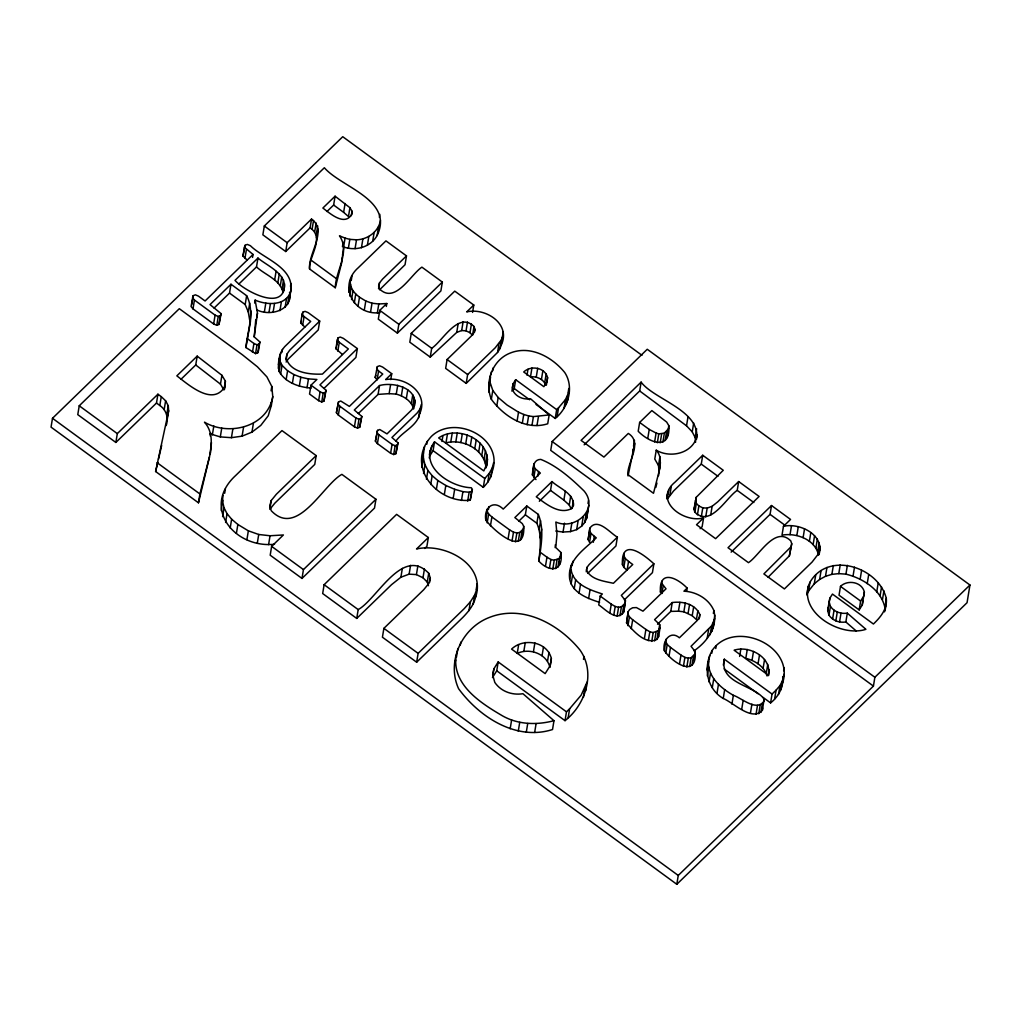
<?xml version="1.0" encoding="UTF-8"?>
<svg xmlns="http://www.w3.org/2000/svg" width="1021" height="1021" viewBox="0 0 1021 1021"><rect width="100%" height="100%" fill="white"/><g stroke="black" fill="none" stroke-linecap="round" stroke-linejoin="round"><path stroke-width="1.5" d="M284.502 283.647C285.357 313.013 244.096 290.921 234.996 280.354L257.956 258.071C268.102 266.596 290.219 275.019 283.059 292.491C280.111 279.524 265.205 275.083 256.513 266.915L257.956 258.071M395.969 440.983C403.091 430.811 419.886 424.876 419.95 410.787M419.937 413.199C428.833 392.204 404.431 376.226 385.657 379.595L391.732 373.699L382.645 367.062L379.544 365.773L377.349 366.616L375.179 377.451L377.132 379.85L378.574 371.006L376.634 368.607M565.034 720.673C585.633 704.605 596.06 672.609 579.992 650.045C558.934 624.061 522.484 604.036 489.008 617.59C461.734 628.132 446.266 661.71 458.595 688.716C479.372 717.061 516.128 741.131 552.527 729.53L553.969 720.698L522.943 693.718C512.248 695.441 501.03 691.562 494.815 682.436L492.658 674.855L493.922 668.742L498.184 661.94L566.476 711.828L565.034 720.673L496.742 670.784L498.184 661.94M456.157 655.099C451.576 684.785 480.891 703.227 502.919 716.091C518.528 724.744 537.02 725.165 553.969 720.698M555.22 418.47L556.662 409.625L515.682 379.684L513.129 383.768L512.363 387.431L513.665 391.987C517.392 397.463 524.118 399.785 530.537 398.752L549.158 414.934L547.715 423.779C525.866 430.734 503.825 416.3 491.343 399.288C484.311 382.199 492.441 359.915 510.181 353.075C530.269 344.945 552.131 356.954 564.766 372.55C574.376 387.074 568.327 407.966 555.22 418.47L536.012 404.431M488.944 392.166L490.476 375.575M483.29 487.362L484.745 478.517L434.525 441.825L433.083 450.669L483.29 487.362C488.293 482.384 492.581 475.799 492.262 468.486M492.237 471.408C504.221 437.92 454.664 413.709 431.36 436.426C404.89 465.512 436.503 503.634 470.209 500.252L472.366 489.531L471.319 487.744C449.687 487.094 417.461 465.512 434.525 441.825M534.034 463.623L533.855 466.074L535.259 468.779L540.339 473.055L503.213 509.083C493.539 499.384 483.622 507.628 485.792 520.148C493.883 530.665 525.47 558.602 523.722 526.313L522.318 523.607L514.852 517.583L526.798 505.995L538.309 514.418L536.867 523.263C542.125 535.183 540.071 548.634 538.871 561.18C549.668 572.858 563.758 571.492 560.874 552.476L555.769 547.486L556.981 534.34L555.845 522.025C574.938 530.703 599.531 509.134 584.05 490.961C571.466 478.645 557.083 465.908 540.76 459.386C532.681 459.45 532.975 469.047 532.413 474.918L535.987 479.589M538.309 514.418C544.423 529.248 541.079 545.839 538.871 561.18M763.057 697.394L770.6 702.907C778.576 696.616 783.834 686.98 782.673 676.617M782.584 683.049C795.078 645.374 733.767 618.854 712.25 650.339C702.971 666.432 706.455 688.665 723.238 698.466C733.435 702.627 752.005 721.898 762.355 710.322L764.129 699.143C754.162 684.836 719.295 683.751 724.31 659.196L772.042 694.063L770.6 702.907M311.226 388.031C299.025 387.304 285.37 382.53 279.078 371.389C277.572 363.068 278.873 353.024 284.77 346.591L310.703 321.424L304.079 316.587L302.127 314.187L302.854 312.184L305.049 311.354L308.151 312.643L319.701 321.079L318.258 329.923L288.254 359.022L286.135 362.047M278.388 368.504L279.894 355.972M599.569 602.339C587.637 598.536 572.245 592.933 569.68 578.958C566.987 559.916 584.574 549.4 596.251 537.85L591.006 533.447L589.602 530.741L589.781 528.278C597.515 516.907 610.367 533.396 617.386 537.135L615.931 545.98L587.688 573.381M569.68 578.958L571.352 564.996M693.999 650.862C707.208 641.711 717.903 627.124 713.845 610.481C708.868 598.906 696.296 591.695 683.942 591.197L687.146 588.096C676.808 577.414 658.66 569.029 660.459 592.371L662.119 581.077M713.22 627.647L714.828 615.101M274.521 544.257C234.115 548.532 201.086 507.041 235.813 475.365L281.962 430.594L316.191 455.608L314.749 464.44L274.879 503.123L269.812 509.351M221.225 510.551L223.076 495.376M380.016 312.668C354.019 315.885 337.594 285.829 358.256 267.744L385.951 240.879L406.486 255.888L405.043 264.72L379.595 289.798M348.927 292.389L350.611 279.741M567.599 400.551L567.893 395.931M585.684 690.821L586.028 685.117M703.571 517.889L696.526 524.73L715.606 538.667L759.114 496.461L738.668 481.529L737.226 490.374C726.199 497.559 710.667 527.729 694.867 512.197L693.923 509.313L696.296 497.214L723.264 470.273L702.716 455.264L675.034 482.129C652.585 500.584 683.853 523.543 703.571 517.889L702.129 526.734L700.112 528.687M884.556 611.86L886.292 598.395C878.558 567.025 828.235 550.676 810.01 582.174C796.354 611.4 840.168 637.831 865.923 629.319L847.302 613.136C840.883 614.17 834.157 611.847 830.43 606.372L829.141 601.816L829.894 598.153L832.46 594.069L873.427 624.01C880.485 617.258 887.517 608.861 886.292 598.395M244.427 247.248L253.029 254.471L205.081 300.978L198.457 296.141L195.381 294.827L193.16 295.694L191.042 306.479L192.995 308.878L213.644 323.963L216.797 325.291L218.992 324.461L221.136 313.651L210.02 304.59L230.976 284.246L246.635 295.694C255.237 311.89 247.516 330.536 245.908 347.536L255.569 353.623L257.764 352.794L258.466 350.816L259.908 341.971L254.191 336.853L257.471 313.217L255.135 300.11C266.609 305.19 285.625 306.147 290.64 291.827C295.235 267.681 263.533 258.862 250.426 245.729L247.35 244.415L245.129 245.282L244.427 247.248L242.985 256.092L247.159 260.087M251.077 310.984L250.387 321.947L245.908 347.536M424.749 548.456L426.893 546.375L428.348 537.531L396.62 514.367L324.116 584.701L322.674 593.546L356.737 618.432L358.18 609.588C376.749 599.608 402.542 545.763 428.718 573.266L430.313 578.039L428.807 583.463L423.753 589.679L383.883 628.362L382.428 637.206L416.657 662.208L462.743 617.501C469.277 610.775 476.054 602.581 475.85 592.678M475.544 597.438C486.762 564.294 444.467 542.47 416.53 548.992L428.348 537.531M472.57 312.413L473.782 305.049L454.753 291.138L411.246 333.344L409.804 342.188L430.237 357.12L431.692 348.276C442.718 341.103 458.212 310.946 473.999 326.478L474.956 329.349L474.063 332.591L471.026 336.33L447.096 359.532L445.654 368.377L466.189 383.385L497.559 352.436L500.124 348.429L501.681 341.984M501.528 344.524C510.806 323.466 485.243 307.423 466.699 311.916L473.782 305.049M819.021 554.48C824.994 534.915 799.826 522.548 783.464 526.3L782.009 535.144C796.367 532.566 815.32 539.535 818.536 555.105L819.978 546.261M225.054 386.27L225.386 381.139L221.914 375.294L197.181 356.125L176.837 375.856C188.719 384.84 213.134 406.894 225.054 386.27L224.569 389.218M352.015 211.207L351.811 214.282C344.651 226.662 330 213.427 322.878 208.042L335.079 196.198L349.922 207.697L352.015 211.207L351.288 215.622M667.134 437.511L668.781 425.591L666.687 422.081L651.857 410.582L639.644 422.426L638.202 431.27C649.764 443.076 670.848 450.937 668.781 425.591M485.792 520.148L487.413 508.854M591.006 533.447L589.551 542.291L588.147 539.586L589.781 528.278M624.061 553.331L623.882 555.781L625.286 558.487L628.553 561.435L627.098 570.28L623.831 567.331L622.44 564.626C620.883 536.969 643.358 554.122 653.874 563.796L652.432 572.641L624.367 599.863M714.674 618.803L711.599 625.847L691.038 646.293L695.161 651.564C697.305 679.156 672.086 662.501 664.352 650.607C662.067 641.214 670.312 629.829 679.399 637.793L697.317 620.411L699.487 617.437L699.806 614.514C695.403 603.973 682.577 601.075 672.226 602.556L654.589 619.67L659.694 624.584L660.064 627.762L658.609 636.606L656.95 639.401C645.617 645.195 633.339 630.94 626.549 622.989L628.183 611.694L629.663 609.499L632.65 607.763L636.415 607.572L642.962 611.171L666.011 588.811L661.902 583.527M626.549 622.989L628.183 611.694M664.352 650.607L665.986 639.312M378.574 371.006L382.747 374.056L349.386 406.409L340.746 401.023L338.525 401.878L336.407 412.675L338.347 415.075L354.427 426.816L357.516 428.105L359.724 427.263L361.868 416.453L354.313 410.008L379.531 385.542C392.97 381.765 417.512 387.533 414.615 405.465L411.629 409.97L386.997 433.874L379.748 429.522L377.528 430.377L375.409 441.174L377.413 443.612L390.622 453.26L393.71 454.549L395.906 453.707L398.062 442.897L391.924 437.473L417.232 412.918L420.014 409.089L421.379 404.354M487.196 463.126C489.978 439.145 457 424.927 438.66 437.932L483.826 470.923L487.196 463.126L486.711 466.074M769.132 669.738L768.647 675.443L734.137 650.237C749.465 645.017 772.795 657.792 768.162 675.634M571.135 570.114C573.828 584.637 590.112 589.998 602.377 593.967L600.208 596.085L598.753 604.93C604.968 608.912 617.067 622.516 623.78 611.949L625.439 600.654L621.33 595.371L653.874 563.796M623.78 611.949L625.439 600.654M209.496 457.012L198.47 502.804L155.626 471.511L168.656 410.774L168.248 405.694L165.619 400.806L161.28 396.646L157.923 394.208L117.313 433.619L115.858 442.45L77.775 414.641L79.23 405.796L179.313 308.699L242.5 354.861L257.394 366.781L266.915 376.877L271.79 386.41L272.773 396.659L271.331 405.503L268.217 415.777L260.802 425.387L251.957 432.125L242.079 436.146L231.435 437.677L220.306 436.911L209.701 433.734M209.752 454.179C212.087 443.114 212.585 431.219 204.481 422.184C228.793 436.49 267.362 427.02 272.773 396.659M211.462 442.501L210.556 452.418L199.912 493.96L198.47 502.804M342.201 256.871L341.665 262.818L335.271 287.743L309.567 268.97C308.151 253.055 327.792 230.886 311.533 219.043L287.156 242.692L285.714 251.536L262.869 234.843L264.311 225.998L324.359 167.738C341.052 187.213 394.285 199.937 377.119 235.532C370.661 247.133 355.755 251.345 343.618 246.954L345.06 238.11L339.47 235.825C350.611 251.791 335.654 270.578 335.271 287.743M555.13 547.562L555.398 544.652M658.571 475.709C659.234 467.082 663.05 457.497 656.235 450.21L654.78 459.054L658.494 465.525L658.979 471.255M660.421 462.411L659.872 468.358L653.491 493.283L627.787 474.51C627.366 462.054 643.141 442.54 628.298 433.427L603.922 457.076L581.077 440.383L641.124 382.122C653.823 399.453 701.299 410.659 696.488 439.324M319.701 321.079L289.696 350.19L286.888 354.21L286.288 358.677C290.985 372.793 309.657 374.618 322.432 374.094L348.365 348.94L339.278 342.29L337.326 339.891L338.04 337.9L340.248 337.058L343.337 338.347L357.363 348.595L355.908 357.439L324.168 388.235M762.355 710.322L762.674 707.987M764.129 699.143L763.797 701.491C755.961 711.65 741.922 698.16 733.359 695.301C720.941 688.205 707.476 676.846 708.523 661.085M256.743 309.797C269.876 316.791 293.231 310.282 289.53 292.3M547.601 377.642L546.911 381.854L543.861 386.678L523.722 371.976C530.907 365.071 545.099 367.42 547.601 377.642L546.388 385.006M551.366 658.532L550.23 665.564L545.15 673.605L511.585 649.088C523.543 637.576 547.205 641.507 551.366 658.532L549.923 667.364C546.694 653.657 529.337 647.608 517.226 653.44L518.668 644.596M859.184 609.907L860.626 601.063L863.677 596.238L864.366 592.027C861.864 581.804 847.672 579.456 840.487 586.36L839.045 595.205L859.184 609.907L862.235 605.083L862.911 600.871M641.954 355.308L342.75 136.712L52.492 418.291L51.05 427.135L676.808 884.288L967.053 602.709L969.95 585.02L647.25 349.271L552.17 441.519L550.727 450.363L873.427 686.099L678.25 875.444L676.808 884.288M115.858 442.45L156.481 403.053L157.923 394.208M166.193 425.553C168.733 418.163 166.436 409.906 159.825 405.49L161.28 396.646M164.164 409.651L165.619 400.806M166.793 414.539L168.248 405.694M167.202 419.618L168.656 410.774M191.718 304.539L193.16 295.694M192.995 308.878L194.437 300.046L192.484 297.647M181.049 379.225L195.738 364.969L197.181 356.125M213.644 323.963L215.086 315.132L194.437 300.046M216.797 325.291L218.239 316.459L220.434 315.617L221.136 313.651M218.992 324.461L220.434 315.617M214.078 308.074L229.521 293.091L230.976 284.246M210.173 435.916L210.658 432.968M212.368 434.818L213.81 425.974M225.386 381.139L223.944 389.984L220.472 384.138L221.914 375.294M245.129 245.282L242.985 256.092M244.951 258.466L246.406 249.622M220.306 436.911L221.761 428.067M252.544 257.42L253.029 254.471M249.635 319.828L248.282 311.967L245.18 304.539L246.635 295.694M248.282 311.967L249.737 303.122M231.435 437.677L232.89 428.833M254.65 303.058L255.135 300.11M224.671 493.296L225.386 488.868M222.604 516.652L224.046 507.82L222.667 501.707M256.743 317.633L257.471 313.217M252.468 352.334L253.923 343.49L247.35 338.691M225.59 522.484L227.032 513.64L224.046 507.82M242.079 436.146L243.534 427.301M255.569 353.623L257.011 344.779L259.219 343.949L259.908 341.971M264.375 311.916L265.83 303.071M257.764 352.794L259.219 343.949M230.197 528.036L231.639 519.204L227.032 513.64M268.982 312.439L270.425 303.607M274.636 280.15L276.078 271.318M251.957 432.125L253.412 423.281M236.413 533.319L237.867 524.475L231.639 519.204M273.079 312.337L274.534 303.505M277.827 282.868L279.269 274.024M280.29 285.829L281.732 276.985M282.038 289.032L283.481 280.201M279.933 310.665L281.388 301.82M271.076 390.826L271.79 386.41M246.903 539.675L248.358 530.831L237.867 524.475M285.089 307.321L286.544 298.477M287.616 304.207L289.058 295.363M290.487 286.403L290.972 283.455M278.439 364.816L280.737 352.564M289.185 300.659L291.279 287.845M281.885 352.385L282.358 349.437M279.078 371.389L280.52 362.544L279.831 359.66M280.596 374.209L282.051 365.365L280.52 362.544M285.918 360.107L286.888 354.21M257.279 543.325L258.721 534.481L248.358 530.831M285.714 251.536L310.09 227.887L311.533 219.043M286.148 379.621L287.59 370.776L282.051 365.365M309.567 268.97C308.853 256.718 323.619 239.654 312.094 229.355L313.536 220.51M314.698 231.844L316.14 223.012M270.055 507.884L271.254 500.507L276.321 494.279L316.191 455.608M304.845 327.039L300.685 323.019L302.127 314.187M302.127 316.612L302.854 312.184M316.28 234.779L317.722 225.935M292.376 383.385L293.831 374.541L287.59 370.776M316.523 237.829L317.965 228.985M302.624 325.431L304.079 316.587M268.6 544.601L270.042 535.757L283.391 534.966L271.637 546.363L270.195 555.207L301.999 578.435L374.503 508.101L375.945 499.256L341.882 474.369C323.325 484.362 297.468 538.233 271.292 510.755L269.723 505.944L271.254 500.507M299.332 386.091L300.787 377.247L293.831 374.541M326.975 211.5L333.637 205.042L335.079 196.198M307.015 387.738L308.47 378.893L316.88 379.48L310.997 385.198L309.542 394.029L318.641 400.679L321.743 401.968L323.938 401.125L326.082 390.316L319.943 384.891L357.363 348.595M349.922 207.697L348.48 216.541L343.63 212.342L345.085 203.498M342.443 246.725L343.171 242.296M318.641 400.679L320.084 391.834L310.997 385.198M342.443 255.39L343.656 248.026M321.743 401.968L323.185 393.123L325.38 392.281L326.082 390.316M348.378 248.205L349.833 239.361L345.06 238.11M323.938 401.125L325.38 392.281M342.367 354.453L335.883 348.735L337.326 339.891M336.841 345.264L338.04 337.9M337.823 351.135L339.278 342.29M355.066 248.665L356.508 239.82C367.534 239.527 378.549 231.729 380.437 220.523M301.999 578.435L303.441 569.603L375.945 499.256M351.288 280.264L352.015 275.849M349.756 296.052L351.198 287.207L350.382 283.544M351.543 299.549L352.998 290.704L351.198 287.207M361.447 247.746L362.889 238.901M354.313 302.88L355.755 294.035L352.998 290.704M338.525 401.878L336.407 412.675M338.347 415.075L339.802 406.23L337.849 403.831M367.369 245.334L368.823 236.489M358.052 306.045L359.494 297.2L355.755 294.035M372.678 241.288L374.133 232.456M379.365 217.307L379.85 214.359M364.344 309.861L365.786 301.016L359.494 297.2M377.119 235.532L378.574 226.688M370.559 312.056L372.014 303.211L365.786 301.016M354.427 426.816L355.87 417.972L339.802 406.23M378.561 288.726L379.531 282.83L382.569 279.09L406.486 255.888M357.516 428.105L358.971 419.261L361.166 418.431L361.868 416.453M377.349 312.822L378.804 303.977L386.806 303.505L386.321 306.453M359.724 427.263L361.166 418.431M386.806 303.505L379.761 310.346L378.319 319.177L397.399 333.127L440.893 290.921L442.348 282.077L421.903 267.145C410.889 274.33 395.344 304.5 379.557 288.981L378.612 286.097L379.531 282.83M376.621 371.031L377.349 366.616M358.345 413.531L378.089 394.387L379.531 385.542M377.528 430.377L375.409 441.174M377.413 443.612L378.868 434.78L376.864 432.33M397.399 333.127L398.841 324.282L442.348 282.077M390.775 379.595L391.732 373.699M378.089 394.387L389.129 393.647L390.571 384.802M415.024 400.194L413.569 409.038C411.808 401.036 403.678 396.11 396.263 394.106L397.705 385.274M390.622 453.26L392.064 444.416L378.868 434.78M401.368 395.791L402.81 386.959M393.71 454.549L395.165 445.705L397.36 444.862L398.062 442.897M395.906 453.707L397.36 444.862M406.307 398.726L407.762 389.882M411.323 403.64L412.765 394.795M412.79 406.281L414.245 397.437M418.572 417.921L420.014 409.089M356.737 618.432L391.554 584.65L400.896 577.222L402.351 568.378M423.37 453.975L424.57 446.611M422.005 467.363L423.447 458.518L423.307 452.354M426.778 444.25L427.263 441.302M423.536 473.514L424.991 464.683L423.447 458.518M400.896 577.222L409.127 574.147L410.57 565.302M429.407 455.009L430.135 450.593M426.446 479.245L427.901 470.4L424.991 464.683M429.241 457.957L431.806 446.151M430.722 484.528L432.177 475.684L427.901 470.4M428.463 585.697L427.263 582.098L422.988 577.784L416.428 574.606L417.883 565.762M430.237 357.12L456.732 332.399L458.187 323.555M441.953 441.48L442.923 435.584M456.732 332.399L461.671 330.549L463.126 321.704M436.375 489.378L437.83 480.534L432.177 475.684M422.988 577.784L424.442 568.939M447.44 433.989L445.998 442.833C462.845 438.405 484.592 449.38 486.06 467.873L487.515 459.029M473.999 326.478L472.557 335.322L469.992 332.731L466.048 330.83L467.503 321.985M427.263 582.098L428.718 573.266M450.772 441.991L452.226 433.146M469.992 332.731L471.434 323.887M429.586 582.468L430.313 578.039M416.657 662.208L418.112 653.363L464.198 608.656L470.4 601.79L474.663 595.103L476.998 588.594M444.365 494.33L445.82 485.486L437.83 480.534M455.813 441.889L457.255 433.044M466.189 383.385L467.644 374.541L495.287 347.714L501.566 339.585L502.97 335.679M474.484 332.297L474.956 329.349M460.867 442.527L462.322 433.683M453.209 498.133L454.664 489.289L445.82 485.486M465.716 443.88L467.159 435.035M461.466 500.494L462.909 491.65L454.664 489.289M470.349 445.947L471.791 437.103M474.765 448.742L476.22 439.898M467.682 501.094L469.137 492.262L471.651 491.407L472.366 489.531M470.209 500.252L471.651 491.407M490.527 377.515L489.021 384.419M491.012 374.567L491.497 371.618M478.67 452.035L480.112 443.191M492.76 370.738L493.245 367.79M497.559 352.436L499.014 343.592M481.759 455.608L483.201 446.777M491.343 399.288L492.798 390.443L490.399 383.334M500.124 348.429L501.566 339.585M501.77 340.72L503.213 331.876M484.018 459.488L485.473 450.644M485.473 463.636L486.928 454.804M496.729 406.332L498.171 397.488L492.798 390.443M456.413 657.333L457.867 648.488M460.305 645.068L460.79 642.12M487.744 482.295L489.187 473.463L492.173 468.141L493.679 462.564M468.945 610.635L470.4 601.79M490.718 476.986L492.173 468.141M488.408 509.607L488.893 506.658M473.221 603.947L474.663 595.103M476.194 589.628L477.152 583.731M487.183 522.854L488.638 514.022L487.234 511.317M511.917 391.145L513.129 383.768M490.45 525.802L491.905 516.971L488.638 514.022M512.963 390.571L514.239 388.529L515.682 379.684M517.085 421.022L518.528 412.178L507.029 404.992L498.171 397.488M527.015 375.179L527.972 369.283M522.293 423.319L523.747 414.475L518.528 412.178M531.941 368.019L530.499 376.851C536.523 376.187 543.772 379.072 545.673 385.249M508.113 538.705L509.556 529.861L491.905 516.971M527.168 424.762L528.61 415.917L523.747 414.475M536.267 377.043L537.71 368.211M512.032 541.015L513.486 532.171L509.556 529.861M531.967 425.451L533.409 416.606L549.158 414.934M492.709 676.119L493.922 668.742M541.436 379.48L542.878 370.636M515.414 541.794L516.868 532.962L519.715 532.464L523.531 528.763M536.982 425.515L538.437 416.67M518.272 541.309L519.715 532.464M544.716 382.773L546.171 373.928M520.608 539.803L522.05 530.958M518.834 521.157L525.343 514.839L526.798 505.995M522.267 535.144L523.722 526.313M532.413 474.918L533.855 466.074M533.817 477.624L535.259 468.779M537.799 476.156L538.526 471.728M557.096 416.632L558.551 407.787L565.481 399.607L569.054 391.707M539.126 529.491L540.581 520.646M540.211 537.888L541.666 529.044M510.168 728.764L511.623 719.92M523.837 651.334L525.279 642.49M539.318 501.285L550.536 490.399L551.978 481.555C559.419 488.497 573.828 493.143 573.547 505.28L571.837 508.432C559.508 515.248 545.827 503.774 536.28 496.793L551.978 481.555M564.026 408.438L565.481 399.607M566.234 404.456L567.676 395.612M568.084 392.855L568.799 388.439M518.272 731.164L519.727 722.319M545.508 566.03L546.962 557.185L540.326 552.335M533.447 651.653L534.889 642.809M549.438 568.327L550.881 559.495L546.962 557.185M571.198 508.675L569.246 505.05L563.873 500.15L565.315 491.305M552.795 569.105L554.237 560.261L559.406 558.245L561.065 555.539M526.274 732.312L527.729 723.468M555.628 568.608L557.07 559.763M542.062 655.712L543.504 646.867M555.832 531.06L563.03 532.03L564.473 523.186M557.951 567.089L559.406 558.245M559.916 558.372L560.874 552.476M569.246 505.05L570.688 496.206M534.659 732.427L536.102 723.583M572.092 508.407L573.304 501.03M547.537 661.187L548.992 652.342M563.03 532.03L570.445 531.609L571.9 522.765M570.445 531.609L576.674 529.631L578.116 520.787M572.117 565.736L572.845 561.308M571.096 583.974L572.551 575.129M576.674 529.631L581.702 526.096L583.157 517.251M581.702 526.096L584.714 522.458L586.156 513.614M587.994 503.493L588.479 500.545M574.21 588.76L575.653 579.915M584.714 522.458L586.603 518.464L588.045 509.619M588.823 505.255L586.603 518.464M579.06 593.137L580.515 584.293M588.147 539.586L589.602 530.741M586.258 571.811L586.973 567.395L589.143 564.536L617.386 537.135M593.303 542.291L594.273 536.395M568.174 717.623L569.616 708.791L581.166 695.135L587.126 681.977M588.619 598.548L590.061 589.704M583.476 659.387L583.961 656.439M583.399 697.33L584.842 688.499M584.165 444.824L639.682 390.966L641.124 382.122M633.531 446.215L634.488 440.319M628.055 475.939L634.73 443.369M609.818 613.008L611.273 604.164L600.208 596.085M613.749 615.318L615.204 606.474L611.273 604.164M622.44 564.626L623.882 555.781M623.831 567.331L625.286 558.487M617.131 616.11L618.586 607.265L621.432 606.78L625.235 603.105M647.786 438.277L649.241 429.433L639.644 422.426M619.977 615.625L621.432 606.78M622.325 614.106L623.767 605.274M654.64 441.876L656.082 433.032L649.241 429.433M657.345 442.744L658.787 433.899L664.365 433.108L668.576 428.667M627.953 625.694L629.408 616.85L628.004 614.144M660.217 442.744L661.659 433.899M631.22 628.642L632.675 619.798L629.408 616.85M658.494 465.525L659.936 456.681M662.91 441.953L664.365 433.108M665.118 440.421L666.573 431.577M666.662 498.554L667.389 494.126M644.442 638.304L645.897 629.459L632.675 619.798M668.781 490.233L667.326 499.078L673.579 490.973L701.274 464.108L702.716 455.264M669.878 495.07L671.32 486.226M648.373 640.614L649.828 631.769L645.897 629.459M695.607 442.208L695.173 437.588L692.238 431.87L686.533 425.821L687.975 416.976M651.755 641.405L653.198 632.561L658.392 630.57L660.064 627.762M661.94 593.507L663.14 586.143M654.601 640.92L656.056 632.076M656.95 639.401L658.392 630.57M658.966 629L659.694 624.584M692.238 431.87L693.693 423.026M695.173 437.588L696.616 428.743M657.55 624.239L670.784 611.4L672.226 602.556M665.756 653.312L667.211 644.468L665.807 641.762M669.023 656.261L670.478 647.416L667.211 644.468M695.097 504.578L696.296 497.214M670.784 611.4L678.442 611.196L679.897 602.364M694.867 512.197L696.322 503.366L695.378 500.481M697.432 514.801L698.875 505.957L696.322 503.366M686.661 591.044L687.146 588.096M697.866 610.737L696.411 619.581L692.212 615.714L683.866 611.796L685.321 602.952M701.338 516.677L702.78 507.845L698.875 505.957M679.527 663.931L680.969 655.086L670.478 647.416M688.116 613.264L689.558 604.419M705.728 516.958L707.17 508.113L712.135 506.288L717.737 501.834L738.668 481.529M683.457 666.241L684.9 657.396L680.969 655.086M692.212 615.714L693.655 606.87M710.68 515.133L712.135 506.288M686.839 667.032L688.282 658.188L691.128 657.703L694.956 654.002M689.686 666.547L691.128 657.703M699.079 618.943L699.806 614.514M692.021 665.028L693.476 656.184M693.718 660.396L695.161 651.564M707.221 638.023L708.676 629.178M713.36 613.43L713.845 610.481M710.144 634.692L711.599 625.847M712.148 631.22L713.59 622.389M708.229 664.352L709.684 655.508M707.336 675.902L708.778 667.058M711.777 653.287L712.25 650.339M709.059 681.951L710.501 673.107M715.759 648.526L716.244 645.578M712.275 687.72L713.73 678.876M717.01 693.233L718.452 684.389M723.34 665.079L724.31 659.196M723.238 698.466L724.68 689.622M731.917 704.145L733.359 695.301M739.612 656.426L740.825 649.062M747.27 649.471L745.815 658.315C754.825 660.6 764.487 666.471 767.001 675.928M731.151 552.131L770.064 514.367L771.519 505.523L790.548 519.434L783.464 526.3M741.705 709.314L743.148 700.47M752.043 660.281L753.485 651.449M758.054 663.816L759.496 654.972M750.461 713.003L751.903 704.171M763.095 668.359L764.55 659.515M756.038 714.241L757.48 705.396M758.743 713.781L760.198 704.937M766.312 673.273L767.754 664.441M760.887 712.428L762.33 703.584M790.024 534.672L791.479 525.828M768.111 577.235L789.373 555.82L791.734 543.734L790.765 540.862C774.977 525.33 759.484 555.488 748.457 562.66L728.011 547.728L771.519 505.523M791.734 543.734L789.373 555.82M796.852 535.438L798.307 526.594M774.62 699.002L776.075 690.158L779.967 685.602L782.405 680.918L784.026 674.217M803.106 537.62L804.548 528.776M778.525 694.446L779.967 685.602M783.643 670.72L784.128 667.772M780.963 689.762L782.405 680.918M809.372 541.398L810.814 532.566M813.124 544.589L814.567 535.744M807.049 593.367L808.262 586.003M806.807 594.847L808.568 591.019L810.01 582.174M815.907 547.932L817.349 539.088M817.706 551.429L819.148 542.585M808.568 591.019L814.273 583.795L815.715 574.951M814.273 583.795L819.633 579.443L821.075 570.599M819.633 579.443L825.504 576.303L826.946 567.459M825.504 576.303L831.885 574.364L833.34 565.519M856.338 631.08L845.86 621.98C839.441 623.014 832.715 620.691 828.988 615.204L827.686 610.66L829.141 601.816M828.682 605.53L829.894 598.153M828.988 615.204L830.43 606.372M831.885 574.364L838.79 573.623L840.232 564.779M832.6 619.045L834.042 610.213M835.842 620.896L837.284 612.051M884.85 607.24C880.804 589.474 862.605 578.243 845.937 574.147L847.379 565.315M839.543 622.044L840.998 613.2M853.058 575.997L854.5 567.166M845.86 621.98L847.302 613.136M860.154 579.175L861.596 570.331M862.235 605.083L864.366 592.027M867.212 583.667L868.667 574.823M876.758 591.835L878.2 582.991M880.089 595.779L881.544 586.935M882.476 599.621L883.918 590.776M885.092 610.52L885.82 606.091M873.427 686.099L874.869 677.268L969.95 585.02M254.216 336.968L255.786 319.471M586.973 567.395L586.501 570.126C591.159 579.89 604.011 581.14 613.404 583.285L632.752 564.511L628.553 561.435M827.686 610.66L828.439 606.997M707.081 669.929L707.949 665.743M421.852 461.186L423.128 455.455M155.626 471.511L157.757 462.309M158.472 459.233L161.675 445.437M655.801 487.464L656.924 483.061M454.715 663.944L455.736 659.974M693.923 509.313L694.854 506.059M697.203 434.908C693.961 453.12 670.823 458.799 656.235 450.21M221.621 504.221L223.012 500.316M349.169 288.586L350.56 284.693M819.735 550.064L818.344 553.969L812.052 562.099L784.409 588.926L763.874 573.917L790.828 546.975M300.685 323.019L301.399 321.028M335.883 348.735L336.598 346.744M375.179 377.451L375.907 375.46M569.897 573.84L571.39 570.152M279.295 361.408L280.379 359.328M492.467 677.587L496.742 670.784M430.352 454.996L433.083 450.669M484.745 478.517L489.187 473.463M239.016 283.889L256.513 266.915M556.662 409.625L558.551 407.787M566.476 711.828L569.616 708.791M772.042 694.063L776.075 690.158M461.671 330.549L466.048 330.83M702.78 507.845L707.17 508.113M409.127 574.147L416.428 574.606M389.129 393.647L396.263 394.106M349.833 239.361L356.508 239.82M838.79 573.623L845.937 574.147M462.909 491.65L469.137 492.262M678.442 611.196L683.866 611.796M372.014 303.211L378.804 303.977M258.721 534.481L270.042 535.757M528.61 415.917L533.409 416.606M300.787 377.247L308.47 378.893M550.881 559.495L554.237 560.261M513.486 532.171L516.868 532.962M615.204 606.474L618.586 607.265M649.828 631.769L653.198 632.561M684.9 657.396L688.282 658.188M656.082 433.032L658.787 433.899M253.923 343.49L257.011 344.779M320.084 391.834L323.185 393.123M355.87 417.972L358.971 419.261M392.064 444.416L395.165 445.705M215.086 315.132L218.239 316.459M639.682 390.966L686.533 425.821M701.274 464.108L717.954 476.297M737.226 490.374L753.83 502.511M770.064 514.367L785.289 525.483M333.637 205.042L343.63 212.342M840.487 586.36L860.626 601.063M310.09 227.887L312.094 229.355M514.239 388.529L529.605 399.76M264.311 225.998L287.156 242.692M311.022 260.125L336.726 278.899M379.761 310.346L398.841 324.282M411.246 333.344L431.692 348.276M447.096 359.532L467.644 374.541M552.17 441.519L874.869 677.268M550.536 490.399L563.873 500.15M229.521 293.091L245.18 304.539M525.343 514.839L536.867 523.263M724.119 668.946L758.041 693.731M195.738 364.969L220.472 384.138M156.481 403.053L159.825 405.49M79.23 405.796L117.313 433.619M157.081 462.666L199.912 493.96M271.637 546.363L303.441 569.603M324.116 584.701L358.18 609.588M383.883 628.362L418.112 653.363M52.492 418.291L678.25 875.444M658.239 633.416L658.609 636.606M271.05 402.568L271.331 405.503M633.046 449.163L633.288 452.214M559.431 561.32L559.623 564.383"/></g></svg>
